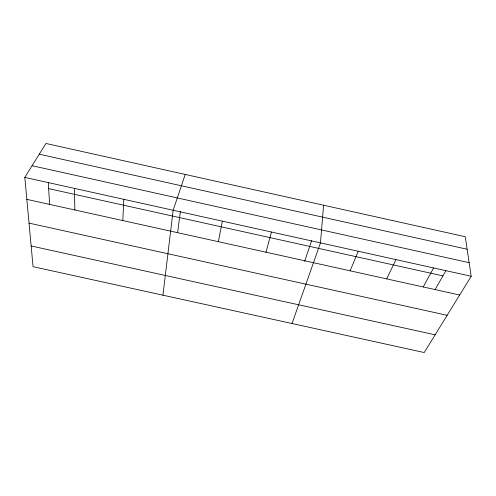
<?xml version="1.0" encoding="UTF-8"?>
<svg xmlns="http://www.w3.org/2000/svg" width="496" height="496" viewBox="0 0 496 496"><rect width="100%" height="100%" fill="white"/><g stroke="black" fill="none" stroke-linecap="round" stroke-linejoin="round"><path stroke-width="0.74" d="M122.81 220.571L123.808 199.324M323.603 205.22L320.466 242.885L292.026 323.522M162.936 295.188L173.147 210.254L185.225 174.443M177.611 232.556L180.358 211.606M218.352 241.688L222.363 221.154M265.968 252.21L271.473 232.035M304.618 261.398L311.618 240.684M350.114 270.804L358.248 251.255M386.688 278.888L395.969 259.613M423.206 286.961L433.616 267.952M435.054 289.689L445.916 270.63M471.2 276.272L424.216 352.532L33.065 266.687L24.8 177.394L45.948 143.468L465.242 236.722L471.2 276.272L24.8 177.394M29.035 223.119L447.156 315.301M31.143 245.96L435.135 334.812M39.258 154.2L467.127 249.234M32.079 165.72L469.148 262.675M48.664 188.623L442.916 275.894M26.834 199.361L459.656 295.015M48.298 182.553L49.619 204.501M74.363 188.375L74.871 209.975"/></g></svg>
